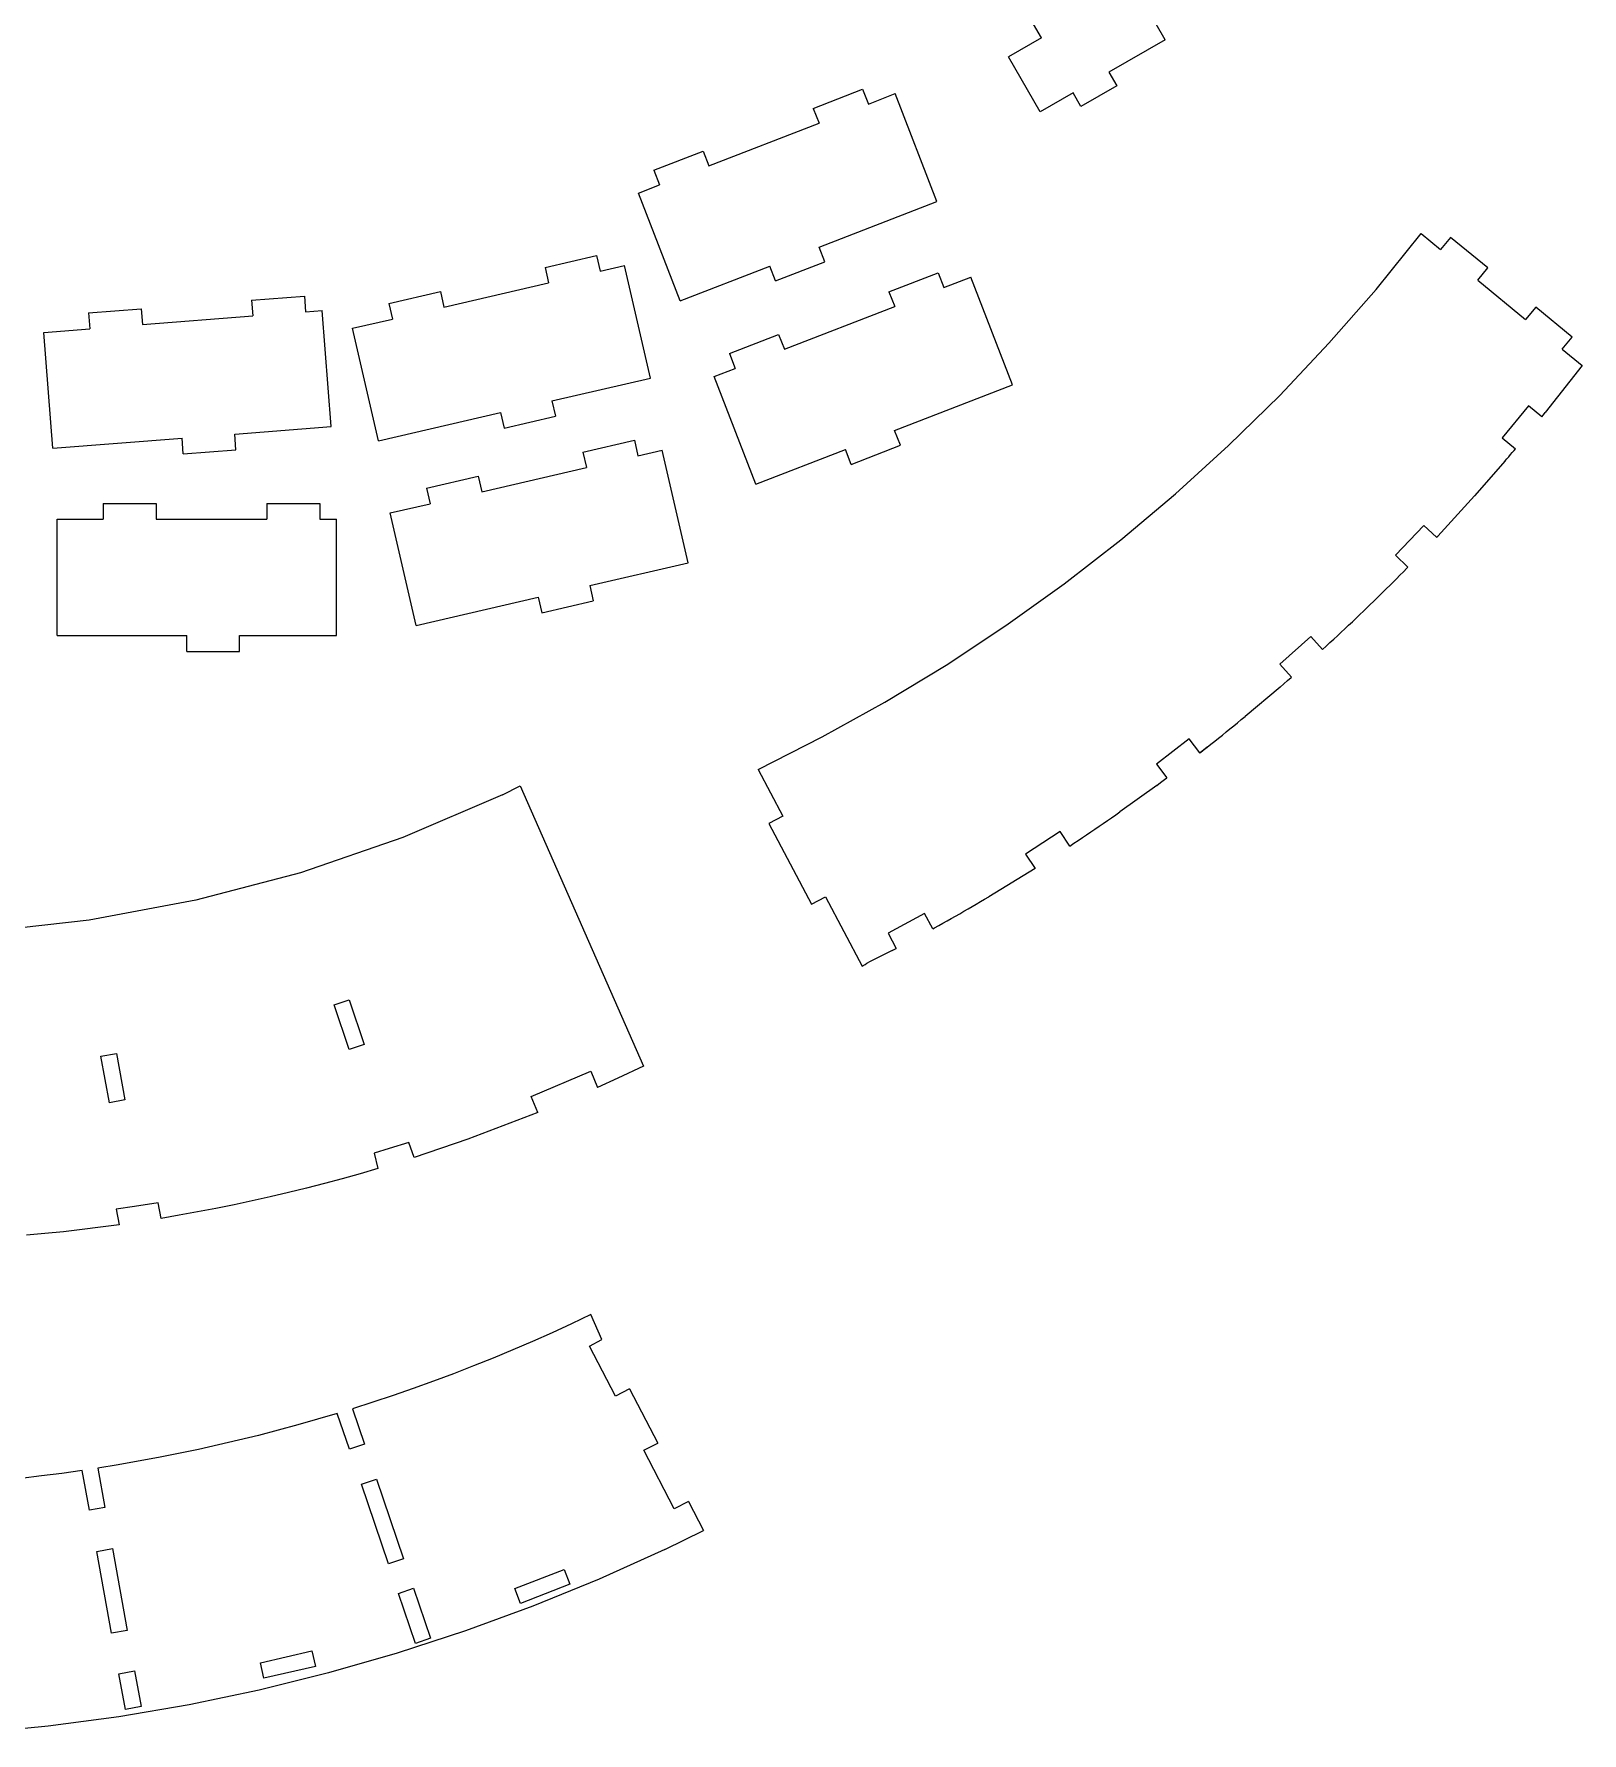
# Model space of a CAD drawing. Extents: x -27280 to 27280, y -16671 to 16671.
# Drawn here: x -10437 to -6922, y -5447 to -1590 of the extents above; entities that cross this region are included whole.
import ezdxf

# ---------------------------------------------------------------- set-up
doc = ezdxf.new("R2010")
doc.units = 0
doc.header["$MEASUREMENT"] = 0
doc.layers.get('0').update_dxf_attribs({"linetype": 'CONTINUOUS'})

msp = doc.modelspace()

# ---------------------------------------------------------------- linework, layer by layer
for p, q in [((-7868.7, -1602.6), (-7940.7, -1477.9)), ((-8149.8, -1598.6), (-8167.8, -1567.4)), ((-8149.8, -1598.6), (-8224.5, -1641.7)), ((-7868.7, -1602.6), (-7996.4, -1676.3)), ((-8152.5, -1766.4), (-8224.5, -1641.7)), ((-7996.4, -1676.3), (-7978.4, -1707.5)), ((-8667.4, -1758.6), (-8555.5, -1715.2)), ((-8555.5, -1715.2), (-8542.5, -1748.8)), ((-8542.5, -1748.8), (-8481.5, -1725.1)), ((-8386.7, -1969.7), (-8481.5, -1725.1)), ((-8077.8, -1723.3), (-8152.5, -1766.4)), ((-8059.8, -1754.5), (-8077.8, -1723.3)), ((-7978.4, -1707.5), (-8059.8, -1754.5)), ((-8667.4, -1758.6), (-8654.4, -1792.1)), ((-8904.8, -1889.2), (-8654.4, -1792.1)), ((-9029.7, -1898.9), (-8917.8, -1855.6)), ((-8917.8, -1855.6), (-8904.8, -1889.2)), ((-9029.7, -1898.9), (-9016.7, -1932.5)), ((-9064.3, -1950.9), (-9016.7, -1932.5)), ((-8969.5, -2195.5), (-9064.3, -1950.9)), ((-8654.5, -2073.5), (-8386.7, -1969.7)), ((-7390, -2169.5), (-7287.8, -2043)), ((-7287.8, -2043), (-7243.6, -2079.2)), ((-8641.5, -2107.1), (-8654.5, -2073.5)), ((-7220.8, -2051.4), (-7243.6, -2079.2)), ((-7136.1, -2120.9), (-7220.8, -2051.4)), ((-9276.3, -2119.8), (-9159.3, -2092.9)), ((-9276.3, -2119.8), (-9268.2, -2154.9)), ((-9159.3, -2092.9), (-9151.2, -2127.9)), ((-9151.2, -2127.9), (-9096.2, -2115.2)), ((-9037.2, -2370.8), (-9096.2, -2115.2)), ((-8969.5, -2195.5), (-8766.4, -2116.8)), ((-8753.4, -2150.4), (-8766.4, -2116.8)), ((-8753.4, -2150.4), (-8641.5, -2107.1)), ((-7158.9, -2148.7), (-7136.1, -2120.9)), ((-9505.9, -2209.8), (-9268.2, -2154.9)), ((-8495.7, -2175), (-8383.8, -2131.7)), ((-8383.8, -2131.7), (-8370.8, -2165.2)), ((-8370.8, -2165.2), (-8309.8, -2141.6)), ((-8215, -2386.2), (-8309.8, -2141.6)), ((-7158.9, -2148.7), (-7050.4, -2237.7)), ((-9942.4, -2194), (-9822.8, -2184.6)), ((-9942.4, -2194), (-9939.6, -2229.9)), ((-9822.8, -2184.6), (-9820, -2220.5)), ((-9631, -2201.7), (-9514, -2174.7)), ((-9514, -2174.7), (-9505.9, -2209.8)), ((-8495.7, -2175), (-8482.7, -2208.6)), ((-7497, -2292), (-7390, -2169.5)), ((-10312.9, -2223.1), (-10193.3, -2213.7)), ((-10312.9, -2223.1), (-10310.1, -2259)), ((-10193.3, -2213.7), (-10190.5, -2249.6)), ((-10190.5, -2249.6), (-9939.6, -2229.9)), ((-9820, -2220.5), (-9782.4, -2217.5)), ((-9761.8, -2480.7), (-9782.4, -2217.5)), ((-9713.7, -2257.8), (-9622.9, -2236.8)), ((-9631, -2201.7), (-9622.9, -2236.8)), ((-8733.1, -2305.6), (-8482.7, -2208.6)), ((-7027.6, -2209.9), (-7050.4, -2237.7)), ((-6944.8, -2277.8), (-7027.6, -2209.9)), ((-10414.5, -2267.2), (-10310.1, -2259)), ((-10393.8, -2530.4), (-10414.5, -2267.2)), ((-9654.7, -2513.4), (-9713.7, -2257.8)), ((-8858, -2315.4), (-8746.1, -2272.1)), ((-8746.1, -2272.1), (-8733.1, -2305.6)), ((-7608.7, -2410.3), (-7497, -2292)), ((-6967.7, -2305.6), (-6944.8, -2277.8)), ((-6967.7, -2305.6), (-6922.5, -2342.7)), ((-8892.6, -2367.4), (-8845, -2349)), ((-8858, -2315.4), (-8845, -2349)), ((-6922.5, -2342.7), (-7005.9, -2449.3)), ((-9260.7, -2422.4), (-9037.2, -2370.8)), ((-8797.8, -2612), (-8892.6, -2367.4)), ((-8482.8, -2489.9), (-8215, -2386.2)), ((-9260.7, -2422.4), (-9252.6, -2457.5)), ((-7724.8, -2524.2), (-7608.7, -2410.3)), ((-9654.7, -2513.4), (-9377.6, -2449.4)), ((-9377.6, -2449.4), (-9369.5, -2484.5)), ((-9369.5, -2484.5), (-9252.6, -2457.5)), ((-7044, -2433.7), (-7103.7, -2506.4)), ((-7013.6, -2458.7), (-7044, -2433.7)), ((-7013.6, -2458.7), (-7009.8, -2454.1)), ((-7009.8, -2454.1), (-7005.9, -2449.3)), ((-10393.8, -2530.4), (-10100.5, -2507.3)), ((-10097.7, -2543.2), (-10100.5, -2507.3)), ((-9980.8, -2497.9), (-9761.8, -2480.7)), ((-9978, -2533.8), (-9980.8, -2497.9)), ((-8469.8, -2523.5), (-8482.8, -2489.9)), ((-7103.7, -2506.4), (-7073.4, -2531.2)), ((-10097.7, -2543.2), (-9978, -2533.8)), ((-9190.6, -2539.2), (-9073.6, -2512.2)), ((-9190.6, -2539.2), (-9182.5, -2574.2)), ((-9073.6, -2512.2), (-9065.5, -2547.2)), ((-9065.5, -2547.2), (-9010.5, -2534.5)), ((-8951.5, -2790.1), (-9010.5, -2534.5)), ((-8797.8, -2612), (-8594.7, -2533.3)), ((-8581.7, -2566.9), (-8594.7, -2533.3)), ((-8581.7, -2566.9), (-8469.8, -2523.5)), ((-7845.2, -2633.6), (-7724.8, -2524.2)), ((-7088.8, -2549.4), (-7084.8, -2544.7)), ((-7084.8, -2544.7), (-7080.8, -2540)), ((-7080.8, -2540), (-7076.8, -2535.3)), ((-7076.8, -2535.3), (-7073.4, -2531.2)), ((-9420.2, -2629.1), (-9182.5, -2574.2)), ((-7096.8, -2558.9), (-7166.4, -2638.4)), ((-7096.8, -2558.9), (-7092.8, -2554.2)), ((-7092.8, -2554.2), (-7088.8, -2549.4)), ((-9545.3, -2621), (-9428.3, -2594)), ((-9545.3, -2621), (-9537.2, -2656.1)), ((-9428.3, -2594), (-9420.2, -2629.1)), ((-10279.3, -2655.6), (-10159.3, -2655.6)), ((-10279.3, -2655.6), (-10279.3, -2691.6)), ((-10159.3, -2655.6), (-10159.3, -2691.6)), ((-9907.7, -2655.6), (-9787.7, -2655.6)), ((-9907.7, -2655.6), (-9907.7, -2691.6)), ((-9787.7, -2655.6), (-9787.7, -2691.6)), ((-9628, -2677.1), (-9537.2, -2656.1)), ((-7969.7, -2738.3), (-7845.2, -2633.6)), ((-7189, -2663.5), (-7181.4, -2655.2)), ((-7181.4, -2655.2), (-7173.9, -2646.8)), ((-7173.9, -2646.8), (-7166.4, -2638.4)), ((-10384, -2691.6), (-10279.3, -2691.6)), ((-10384, -2955.6), (-10384, -2691.6)), ((-10159.3, -2691.6), (-9907.7, -2691.6)), ((-9787.7, -2691.6), (-9750, -2691.6)), ((-9750, -2955.6), (-9750, -2691.6)), ((-9569, -2932.7), (-9628, -2677.1)), ((-7227, -2705), (-7219.3, -2696.7)), ((-7219.3, -2696.7), (-7211.7, -2688.5)), ((-7211.7, -2688.5), (-7204.1, -2680.2)), ((-7204.1, -2680.2), (-7196.5, -2671.9)), ((-7196.5, -2671.9), (-7189, -2663.5)), ((-8098.2, -2838.1), (-7969.7, -2738.3)), ((-7281.2, -2705.3), (-7346.2, -2773.2)), ((-7252.7, -2732.5), (-7281.2, -2705.3)), ((-7252.7, -2732.5), (-7250, -2729.6)), ((-7252.7, -2732.5), (-7252.7, -2732.5)), ((-7250, -2729.6), (-7242.3, -2721.4)), ((-7242.3, -2721.4), (-7234.6, -2713.2)), ((-7234.6, -2713.2), (-7227, -2705)), ((-7346.2, -2773.2), (-7317.8, -2800.3)), ((-9175, -2841.7), (-8951.5, -2790.1)), ((-7335.8, -2818.5), (-7327.9, -2810.5)), ((-7327.9, -2810.5), (-7320, -2802.5)), ((-7320, -2802.5), (-7317.8, -2800.3)), ((-7317.8, -2800.3), (-7317.8, -2800.3)), ((-9175, -2841.7), (-9166.9, -2876.8)), ((-8230.4, -2932.9), (-8098.2, -2838.1)), ((-7343.7, -2826.4), (-7418.4, -2899.9)), ((-7343.7, -2826.4), (-7335.8, -2818.5)), ((-9569, -2932.7), (-9291.9, -2868.7)), ((-9291.9, -2868.7), (-9283.8, -2903.8)), ((-9283.8, -2903.8), (-9166.9, -2876.8)), ((-7452.2, -2932), (-7443.7, -2924)), ((-7443.7, -2924), (-7435.3, -2916)), ((-7435.3, -2916), (-7426.8, -2907.9)), ((-7426.8, -2907.9), (-7418.4, -2899.9)), ((-10384, -2955.6), (-10089.8, -2955.6)), ((-10089.8, -2991.6), (-10089.8, -2955.6)), ((-9969.8, -2991.6), (-9969.8, -2955.6)), ((-9969.8, -2955.6), (-9750, -2955.6)), ((-8366.1, -3022.5), (-8230.4, -2932.9)), ((-7538.3, -2958), (-7608.2, -3020.8)), ((-7511.9, -2987.3), (-7538.3, -2958)), ((-7494.8, -2971.6), (-7486.2, -2963.7)), ((-7486.2, -2963.7), (-7477.7, -2955.8)), ((-7477.7, -2955.8), (-7469.2, -2947.9)), ((-7469.2, -2947.9), (-7460.7, -2940)), ((-7460.7, -2940), (-7452.2, -2932)), ((-10089.8, -2991.6), (-9969.8, -2991.6)), ((-7511.9, -2987.3), (-7503.3, -2979.5)), ((-7503.3, -2979.5), (-7494.8, -2971.6)), ((-8505.2, -3106.9), (-8366.1, -3022.5)), ((-7608.2, -3020.8), (-7582.1, -3049.9)), ((-7607.9, -3072.4), (-7687.4, -3139.4)), ((-7607.9, -3072.4), (-7599.5, -3065.1)), ((-7599.5, -3065.1), (-7591.1, -3057.8)), ((-7591.1, -3057.8), (-7582.7, -3050.5)), ((-7582.7, -3050.5), (-7582.1, -3049.9)), ((-8647.4, -3185.8), (-8505.2, -3106.9)), ((-7721.7, -3167.4), (-7713.1, -3160.4)), ((-7713.1, -3160.4), (-7704.5, -3153.4)), ((-7704.5, -3153.4), (-7695.9, -3146.4)), ((-7695.9, -3146.4), (-7687.4, -3139.4)), ((-8792.6, -3259.3), (-8647.4, -3185.8)), ((-7813.9, -3190.2), (-7888.5, -3247.5)), ((-7789.9, -3221.5), (-7813.9, -3190.2)), ((-7764.9, -3201.9), (-7756.2, -3195)), ((-7756.2, -3195), (-7747.6, -3188.2)), ((-7747.6, -3188.2), (-7738.9, -3181.3)), ((-7738.9, -3181.3), (-7730.3, -3174.3)), ((-7730.3, -3174.3), (-7721.7, -3167.4)), ((-7791, -3222.4), (-7789.9, -3221.5)), ((-7791, -3222.4), (-7789.9, -3221.5)), ((-7789.9, -3221.5), (-7788.9, -3220.7)), ((-7788.9, -3220.7), (-7789.9, -3221.5)), ((-7789.9, -3221.5), (-7789.9, -3221.5)), ((-7773.6, -3208.7), (-7788.9, -3220.7)), ((-7788.9, -3220.7), (-7782.3, -3215.6)), ((-7782.3, -3215.6), (-7773.6, -3208.7)), ((-7773.6, -3208.7), (-7764.9, -3201.9)), ((-8792.6, -3259.3), (-8736.5, -3365.5)), ((-7888.5, -3247.5), (-7864.7, -3278.5)), ((-7870.1, -3282.6), (-7864.7, -3278.5)), ((-7864.7, -3278.5), (-7864.7, -3278.5)), ((-7864.7, -3278.5), (-7864.7, -3278.5)), ((-7864.7, -3278.5), (-7864.7, -3278.5)), ((-7864.7, -3278.5), (-7864.7, -3278.5)), ((-7864.7, -3278.5), (-7864.7, -3278.5)), ((-9373, -3316.8), (-9599, -3413.8)), ((-9373, -3316.8), (-9332.8, -3296.4)), ((-9332.8, -3296.4), (-9052.9, -3933.1)), ((-7887.9, -3295.7), (-7971.6, -3355.9)), ((-7887.9, -3295.7), (-7879, -3289.1)), ((-7879, -3289.1), (-7870.1, -3282.6)), ((-7981, -3362.5), (-7971.6, -3355.9)), ((-8736.5, -3365.5), (-8768.3, -3382.3)), ((-8768.3, -3382.3), (-8671.8, -3565.2)), ((-8028.2, -3395.1), (-8018.7, -3388.6)), ((-8018.7, -3388.6), (-8009.3, -3382.1)), ((-8009.3, -3382.1), (-7999.8, -3375.6)), ((-7999.8, -3375.6), (-7990.4, -3369.1)), ((-7990.4, -3369.1), (-7981, -3362.5)), ((-9599, -3413.8), (-9831.5, -3493.9)), ((-8106.8, -3400.3), (-8185.7, -3451.5)), ((-8085.3, -3433.4), (-8106.8, -3400.3)), ((-8085.3, -3433.4), (-8075.8, -3427.1)), ((-8075.8, -3427.1), (-8066.2, -3420.7)), ((-8066.2, -3420.7), (-8056.7, -3414.3)), ((-8056.7, -3414.3), (-8047.2, -3407.9)), ((-8047.2, -3407.9), (-8037.7, -3401.5)), ((-8037.7, -3401.5), (-8028.2, -3395.1)), ((-8185.7, -3451.5), (-8164.2, -3484.3)), ((-9831.5, -3493.9), (-10069.2, -3556.6)), ((-8164.2, -3484.3), (-8269.3, -3548.6)), ((-8164.2, -3484.3), (-8164.3, -3484.3)), ((-8671.8, -3565.2), (-8639.9, -3548.4)), ((-8639.9, -3548.4), (-8556.8, -3706)), ((-8278.7, -3554.1), (-8269.3, -3548.6)), ((-10069.2, -3556.6), (-10310.9, -3601.7)), ((-8415.3, -3586.7), (-8497.9, -3631.5)), ((-8396.5, -3621.3), (-8415.3, -3586.7)), ((-8344.7, -3592.4), (-8335.2, -3587)), ((-8335.2, -3587), (-8325.8, -3581.5)), ((-8325.8, -3581.5), (-8316.3, -3576.1)), ((-8316.3, -3576.1), (-8306.9, -3570.6)), ((-8306.9, -3570.6), (-8297.5, -3565.2)), ((-8297.5, -3565.2), (-8288.1, -3559.6)), ((-8288.1, -3559.6), (-8278.7, -3554.1)), ((-10310.9, -3601.7), (-10555.3, -3628.9)), ((-8396.5, -3621.3), (-8392.2, -3619)), ((-8396.5, -3621.3), (-8396.5, -3621.3)), ((-8392.2, -3619), (-8382.7, -3613.7)), ((-8382.7, -3613.7), (-8373.2, -3608.4)), ((-8373.2, -3608.4), (-8363.6, -3603.1)), ((-8363.6, -3603.1), (-8354.2, -3597.7)), ((-8354.2, -3597.7), (-8344.7, -3592.4)), ((-8497.9, -3631.5), (-8479.3, -3665.9)), ((-8554.4, -3704.6), (-8550.1, -3702.1)), ((-8550.1, -3702.1), (-8545.8, -3699.6)), ((-8545.8, -3699.6), (-8541.5, -3697.1)), ((-8488.1, -3670.5), (-8541.5, -3697.1)), ((-8488.1, -3670.5), (-8479.3, -3665.9)), ((-8479.3, -3665.9), (-8479.3, -3665.9)), ((-8556.8, -3706), (-8554.4, -3704.6)), ((-9755.4, -3794.1), (-9721.3, -3782.5)), ((-9720.9, -3895.5), (-9755.4, -3794.1)), ((-9721.3, -3782.5), (-9686.8, -3883.9)), ((-9686.8, -3883.9), (-9720.9, -3895.5)), ((-10284.5, -3910.8), (-10249.1, -3904.4)), ((-10265.4, -4016.2), (-10284.5, -3910.8)), ((-10249.1, -3904.4), (-10230, -4009.8)), ((-9052.9, -3933.1), (-9111, -3960.4)), ((-9052.9, -3933.1), (-9052.9, -3933.2)), ((-9308, -4002.4), (-9172.7, -3944.9)), ((-9172.7, -3944.9), (-9157.2, -3981.3)), ((-9111, -3960.4), (-9157.2, -3981.3)), ((-10230, -4009.8), (-10265.4, -4016.2)), ((-9292.5, -4038.7), (-9308, -4002.4)), ((-9292.5, -4038.7), (-9451.6, -4099.1)), ((-9630, -4120.1), (-9664.5, -4130.6)), ((-9585.7, -4106.3), (-9630, -4120.1)), ((-9573.7, -4140.2), (-9585.7, -4106.3)), ((-9451.6, -4099.1), (-9573.7, -4140.2)), ((-9655.7, -4165.5), (-9696.2, -4177.3)), ((-9664.5, -4130.6), (-9655.7, -4165.5)), ((-9777.4, -4199.6), (-9818.2, -4210.1)), ((-9736.7, -4188.7), (-9777.4, -4199.6)), ((-9696.2, -4177.3), (-9736.7, -4188.7)), ((-10154.3, -4243.3), (-10208.1, -4251.7)), ((-10148.1, -4278.7), (-10154.3, -4243.3)), ((-9941.2, -4239.1), (-9982.4, -4247.9)), ((-9900.1, -4229.9), (-9941.2, -4239.1)), ((-9859.1, -4220.2), (-9900.1, -4229.9)), ((-9818.2, -4210.1), (-9859.1, -4220.2)), ((-10208.1, -4251.7), (-10249.8, -4257.8)), ((-10249.8, -4257.8), (-10243.5, -4293.3)), ((-10106.6, -4271.7), (-10148.1, -4278.7)), ((-10065.1, -4264.2), (-10106.6, -4271.7)), ((-10023.7, -4256.2), (-10065.1, -4264.2)), ((-9982.4, -4247.9), (-10023.7, -4256.2)), ((-10411.6, -4313.3), (-10453.7, -4317.2)), ((-10369.5, -4309), (-10411.6, -4313.3)), ((-10327.4, -4304.2), (-10369.5, -4309)), ((-10285.5, -4299), (-10327.4, -4304.2)), ((-10243.5, -4293.3), (-10285.5, -4299)), ((-9172.2, -4497.4), (-9216.1, -4518.2)), ((-9147.3, -4554.1), (-9172.2, -4497.4)), ((-9260.2, -4538.4), (-9304.6, -4558.1)), ((-9216.1, -4518.2), (-9260.2, -4538.4)), ((-9349.2, -4577.2), (-9394, -4595.9)), ((-9304.6, -4558.1), (-9349.2, -4577.2)), ((-9175.6, -4568.9), (-9147.3, -4554.1)), ((-9116.6, -4682.1), (-9175.6, -4568.9)), ((-9439.1, -4613.9), (-9484.3, -4631.5)), ((-9394, -4595.9), (-9439.1, -4613.9)), ((-9575.5, -4664.9), (-9621.4, -4680.8)), ((-9529.8, -4648.5), (-9575.5, -4664.9)), ((-9484.3, -4631.5), (-9529.8, -4648.5)), ((-9084.6, -4665.5), (-9116.6, -4682.1)), ((-9084.6, -4665.5), (-9020.4, -4788.8)), ((-9667.4, -4696.1), (-9713.6, -4710.9)), ((-9621.4, -4680.8), (-9667.4, -4696.1)), ((-9792.6, -4734.8), (-9837.4, -4747.5)), ((-9748.1, -4721.5), (-9792.6, -4734.8)), ((-9720.5, -4802.7), (-9748.1, -4721.5)), ((-9713.6, -4710.9), (-9686.4, -4791.1)), ((-9972.4, -4782.5), (-10017.6, -4793.1)), ((-9927.2, -4771.4), (-9972.4, -4782.5)), ((-9882.2, -4759.7), (-9927.2, -4771.4)), ((-9837.4, -4747.5), (-9882.2, -4759.7)), ((-10154.1, -4821.9), (-10199.9, -4830.4)), ((-10108.5, -4812.8), (-10154.1, -4821.9)), ((-10063, -4803.2), (-10108.5, -4812.8)), ((-10017.6, -4793.1), (-10063, -4803.2)), ((-9686.4, -4791.1), (-9720.5, -4802.7)), ((-9052.3, -4805.4), (-9020.4, -4788.8)), ((-8983.1, -4938.3), (-9052.3, -4805.4)), ((-10373.2, -4857.7), (-10419.3, -4863.7)), ((-10327.2, -4851.2), (-10373.2, -4857.7)), ((-10310.8, -4941.6), (-10327.2, -4851.2)), ((-10245.7, -4838.3), (-10291.6, -4845.8)), ((-10291.6, -4845.8), (-10275.4, -4935.1)), ((-10199.9, -4830.4), (-10245.7, -4838.3)), ((-10419.3, -4863.7), (-10465.5, -4869.1)), ((-9693.4, -4882.4), (-9659.3, -4870.8)), ((-9631.9, -5063.5), (-9693.4, -4882.4)), ((-9659.3, -4870.8), (-9597.8, -5051.9)), ((-10275.4, -4935.1), (-10310.8, -4941.6)), ((-8951.1, -4921.6), (-8983.1, -4938.3)), ((-8951.1, -4921.6), (-8916.7, -4987.7)), ((-9004.6, -5030.5), (-8916.7, -4987.7)), ((-10293.9, -5034.9), (-10258.5, -5028.5)), ((-10260.3, -5220.7), (-10293.9, -5034.9)), ((-10258.5, -5028.5), (-10224.8, -5214.3)), ((-9597.8, -5051.9), (-9631.9, -5063.5)), ((-9004.6, -5030.5), (-9153.4, -5097.7)), ((-9345.1, -5119.3), (-9233.2, -5076)), ((-9233.2, -5076), (-9220.2, -5109.5)), ((-9609.2, -5130.3), (-9575.1, -5118.7)), ((-9570.7, -5243.7), (-9609.2, -5130.3)), ((-9575.1, -5118.7), (-9536.6, -5232.1)), ((-9332, -5152.9), (-9345.1, -5119.3)), ((-9220.2, -5109.5), (-9332, -5152.9)), ((-9153.4, -5097.7), (-9304.3, -5159.5)), ((-9304.3, -5159.5), (-9457.2, -5215.6)), ((-10224.8, -5214.3), (-10260.3, -5220.7)), ((-9457.2, -5215.6), (-9611.8, -5266.1)), ((-9536.6, -5232.1), (-9570.7, -5243.7)), ((-9922.7, -5288), (-9805.8, -5261)), ((-9805.8, -5261), (-9797.7, -5296.1)), ((-9611.8, -5266.1), (-9768, -5310.9)), ((-10243.6, -5312.6), (-10208.2, -5306.2)), ((-10228.9, -5393.9), (-10243.6, -5312.6)), ((-10208.2, -5306.2), (-10193.5, -5387.4)), ((-9768, -5310.9), (-9925.6, -5349.8)), ((-9914.7, -5323.1), (-9922.7, -5288)), ((-9797.7, -5296.1), (-9914.7, -5323.1)), ((-9925.6, -5349.8), (-10084.4, -5383)), ((-10084.4, -5383), (-10244.2, -5410.3)), ((-10193.5, -5387.4), (-10228.9, -5393.9)), ((-10404.7, -5431.8), (-10565.9, -5447.3)), ((-10244.2, -5410.3), (-10404.7, -5431.8))]:
    msp.add_line(p, q)

doc.saveas('drawing.dxf')
